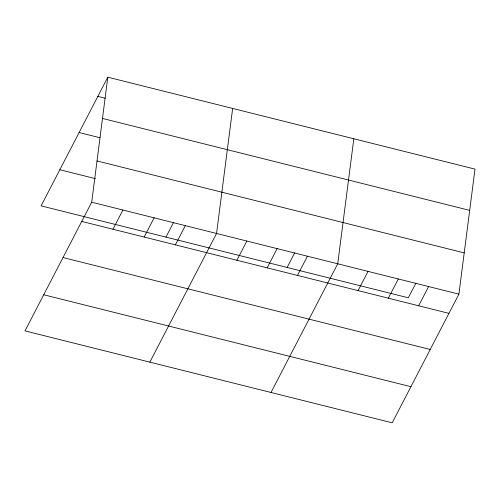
<?xml version="1.0" encoding="UTF-8"?>
<svg xmlns="http://www.w3.org/2000/svg" width="500" height="500" viewBox="0 0 500 500"><rect width="100%" height="100%" fill="white"/><g stroke="black" fill="none" stroke-linecap="round" stroke-linejoin="round"><path stroke-width="0.75" d="M91.7 202.206L107.8 77.181L475 169.119L458.9 294.137L392.2 422.819L25 330.881L91.7 202.206L458.9 294.137M232.65 108.438L216.55 233.463L149.85 362.137M353.825 138.781L337.725 263.8L271.025 392.481M107.8 77.181L41.1 205.863L408.3 297.794L415.925 283.081M112.95 229.237L122.912 210.019M144.162 237.05L154.125 217.831M165.95 237.119L173.575 222.4M175.375 244.862L185.338 225.65M236.881 260.262L246.844 241.044M267.175 267.85L277.137 248.631M287.125 267.456L294.75 252.744M297.469 275.431L307.431 256.212M358.056 290.6L368.019 271.388M388.35 298.188L398.312 278.969M418.644 305.775L428.606 286.556M97.837 96.4L105.269 98.263M102.487 118.438L469.688 210.375M79.119 132.525L99.925 137.731M97.013 160.944L464.212 252.881M59.825 169.737L95.494 178.669M81.737 221.419L448.938 313.356M63.012 257.544L430.213 349.481M43.725 294.762L410.925 386.694"/></g></svg>
